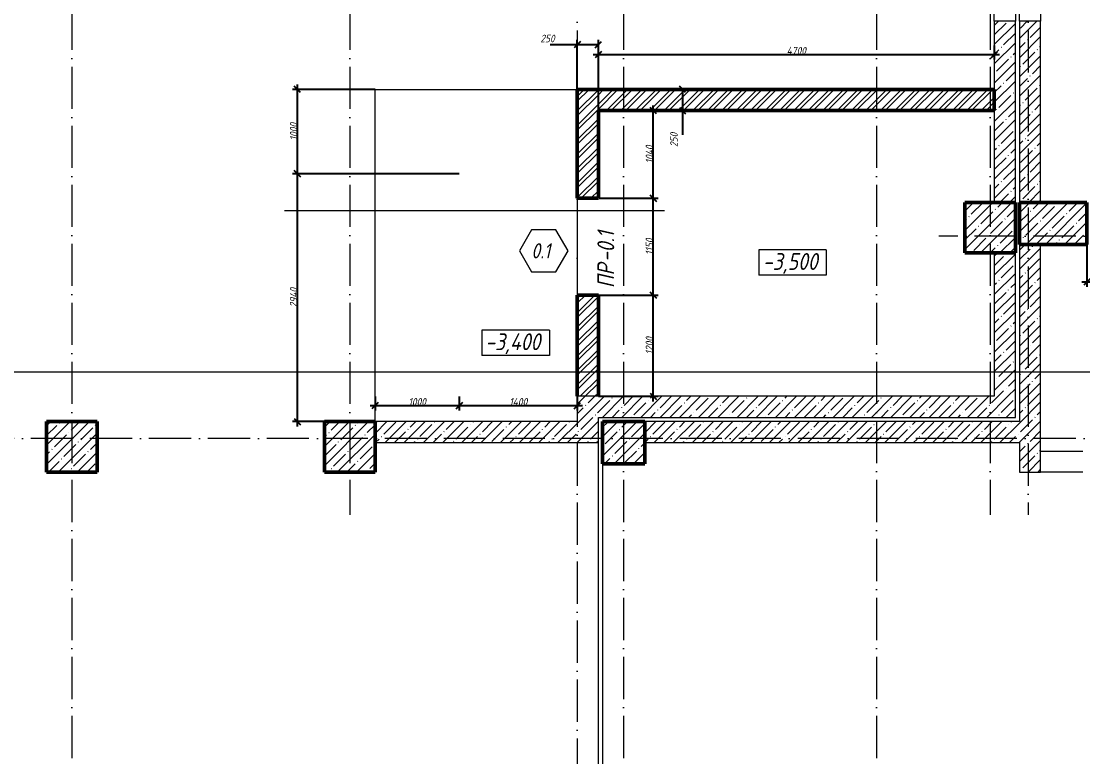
# Model space of a CAD drawing. Header units: millimetres. Extents: x -606178 to 312196, y -19338 to 632709.
# Drawn here: x -561717 to -549117, y 515599 to 524325 of the extents above; entities that cross this region are included whole.
import ezdxf

# ---------------------------------------------------------------- set-up
doc = ezdxf.new("R2010")
doc.units = ezdxf.units.MM
doc.linetypes.add('50_200_ШТРИХ_1Т_ш5_п1_п1_', pattern=[700, 500, -100, 0, -100])
for name, color, linetype, lineweight in [('A-____-____-DIMS', 7, 'Continuous', 9), ('A-DETL-GENF-OTLN-2', 7, 'Continuous', 5), ('A-DOOR-____-IDEN', 7, 'Continuous', 9), ('A-FLOR-____-OTLN', 7, 'Continuous', 9), ('A-GENM-____-IDEN', 7, 'Continuous', 9), ('A-GENM-____-OTLN', 7, 'Continuous', 9), ('A-WALL-____-MCUT-1', 7, 'Continuous', 9), ('A-WALL-____-MCUT-2', 7, 'Continuous', 50), ('A-WALL-____-OTLN', 7, 'Continuous', 9), ('A-WALL-____-PATT-1', 7, 'Continuous', 9), ('G-____-____-DIMS', 7, 'Continuous', 9), ('S-COLS-____-MCUT', 7, 'Continuous', 50), ('S-COLS-____-OTLN', 7, 'Continuous', 9), ('S-GRID-____-OTLN-1', 7, '50_200_ШТРИХ_1Т_ш5_п1_п1_', 9)]:
    doc.layers.add(name, color=color, linetype=linetype, lineweight=lineweight)
for name, color, linetype, lineweight, true_color in [('A-DETL-GENF-OTLN-3', 9, 'Continuous', 9, 0x808080), ('A-WALL-____-PATT-2', 7, 'Continuous', 9, 0x787878), ('G-____-____-SYMB-1', 9, 'Continuous', 9, 0x808080)]:
    doc.layers.add(name, color=color, linetype=linetype, lineweight=lineweight, true_color=true_color)
doc.styles.add('ISOCPEUR_I_2', font='isocpeui.ttf', dxfattribs={"width": 0.85, "height": 2.3})
doc.styles.add('ISOCPEUR_I_4', font='isocpeui.ttf', dxfattribs={"width": 0.85, "height": 2})
doc.styles.add('ISOCPEUR_I_7', font='isocpeui.ttf', dxfattribs={"width": 0.9, "height": 90})
doc.dimstyles.new('ISO-1_8_0_9К_СРЕДНИЙ_Кладочные', dxfattribs={"dimscale": 304.8, "dimtxt": 89.638306, "dimasz": 0.246063, "dimexe": 0.19685, "dimexo": 0, "dimgap": 0, "dimtad": 1, "dimdec": 3, "dimrnd": 0.001, "dimdsep": 46, "dimtxsty": 'ISOCPEUR_I_7', "dimblk1": 'OBLIQUE', "dimblk2": 'OBLIQUE', "dimsah": 1, "dimcen": 0.09, "dimdle": 0.19685, "dimazin": 0, "dimtfac": 1, "dimtdec": 4, "dimtix": 1, "dimtmove": 2, "dimatfit": 3, "dimfxl": 1, "dimtvp": 1, "dimtolj": 1, "dimtzin": 0, "dimarcsym": 2})
doc.dimstyles.new('ISO-1_8_0_9К_СРЕДНИЙ_Кладочные_1', dxfattribs={"dimscale": 304.8, "dimtxt": 89.638306, "dimasz": 0.246063, "dimexe": 0.19685, "dimexo": 0, "dimgap": 0, "dimtad": 1, "dimdec": 3, "dimrnd": 0.001, "dimdsep": 46, "dimtxsty": 'ISOCPEUR_I_7', "dimblk1": 'OBLIQUE', "dimblk2": 'OBLIQUE', "dimsah": 1, "dimcen": 0.09, "dimdle": 0.19685, "dimazin": 0, "dimtfac": 1, "dimtdec": 4, "dimtix": 1, "dimtmove": 0, "dimatfit": 3, "dimfxl": 1, "dimtvp": 1, "dimtolj": 1, "dimtzin": 0, "dimarcsym": 2})
pattern_1 = [(45, (-600067.05, 451794.26), (-114.04925, 114.04925), []), (45, (-599953, 451794.26), (-114.04925, 114.04925), [201.612, -40.322, 3.353, -36.97])]
pattern_2 = [(45, (-600067.05, 451794.26), (-85.53659, 85.53659), []), (45, (-600010.02, 451794.26), (-85.53659, 85.53659), [])]

# ---------------------------------------------------------------- blocks, each defined once
blk = doc.blocks.new('BSC_Колонна _Прямоугольная - 500х800-V83-АР1_Кладочный план подвала в осях 1-64_Ю-ЯЯ')
at = {"layer": 'S-COLS-____-OTLN'}
h = blk.add_hatch(dxfattribs=at)
h.set_pattern_fill('FP_98', color=256, style=0, pattern_type=2)
h.set_pattern_definition([(315, (-70131.04, 50600), (114.04925, 114.04925), []), (315, (-70131.04, 50485.95), (114.04925, 114.04925), [201.613, -40.323, 3.353, -36.97])])
h.paths.add_polyline_path([(-250, 400), (-250, -400), (250, -400), (250, 400), (9, 400)], flags=0)
at = {"layer": 'S-COLS-____-MCUT'}
for p, q in [((250, 400), (-250, 400)), ((-250, 400), (-250, -400)), ((250, -400), (250, 400)), ((-250, -400), (250, -400))]:
    blk.add_line(p, q, dxfattribs=at)
blk = doc.blocks.new('BSC_Колонна _Прямоугольная - 600х600-V84-АР1_Кладочный план подвала в осях 1-64_Ю-ЯЯ')
at = {"layer": 'S-COLS-____-OTLN'}
h = blk.add_hatch(dxfattribs=at)
h.set_pattern_fill('FP_99', color=256, style=0, pattern_type=2)
h.set_pattern_definition([(45, (-38950, -67481.04), (-114.04925, 114.04925), []), (45, (-38835.95, -67481.04), (-114.04925, 114.04925), [201.613, -40.323, 3.353, -36.97])])
h.paths.add_polyline_path([(-300, -300), (300, -300), (300, 300), (-300, 300)], flags=0)
at = {"layer": 'S-COLS-____-MCUT'}
for p, q in [((300, 300), (-300, 300)), ((-300, 300), (-300, -300)), ((300, -300), (300, 300)), ((-300, -300), (300, -300))]:
    blk.add_line(p, q, dxfattribs=at)
blk = doc.blocks.new('BSC_Колонна _Прямоугольная - 600х600-V94-АР1_Кладочный план подвала в осях 1-64_Ю-ЯЯ')
at = {"layer": 'S-COLS-____-OTLN'}
h = blk.add_hatch(dxfattribs=at)
h.set_pattern_fill('FP_110', color=256, style=0, pattern_type=2)
h.set_pattern_definition([(45, (-49850, -70081.04), (-114.04925, 114.04925), []), (45, (-49735.95, -70081.04), (-114.04925, 114.04925), [201.613, -40.323, 3.353, -36.97])])
h.paths.add_polyline_path([(-300, -300), (300, -300), (300, 300), (-300, 300), (-300, 59)], flags=0)
at = {"layer": 'S-COLS-____-MCUT'}
for p, q in [((300, 300), (-300, 300)), ((-300, 300), (-300, -300)), ((300, -300), (300, 300)), ((-300, -300), (300, -300))]:
    blk.add_line(p, q, dxfattribs=at)
blk = doc.blocks.new('BSC_Колонна _Прямоугольная - 600х600-V95-АР1_Кладочный план подвала в осях 1-64_Ю-ЯЯ')
at = {"layer": 'S-COLS-____-OTLN'}
h = blk.add_hatch(dxfattribs=at)
h.set_pattern_fill('FP_111', color=256, style=0, pattern_type=2)
h.set_pattern_definition([(45, (-42250, -67481.04), (-114.04925, 114.04925), []), (45, (-42135.95, -67481.04), (-114.04925, 114.04925), [201.613, -40.323, 3.353, -36.97])])
h.paths.add_polyline_path([(-300, -300), (300, -300), (300, 300), (-300, 300)], flags=0)
at = {"layer": 'S-COLS-____-MCUT'}
for p, q in [((300, 300), (-300, 300)), ((-300, 300), (-300, -300)), ((300, -300), (300, 300)), ((-300, -300), (300, -300))]:
    blk.add_line(p, q, dxfattribs=at)
blk = doc.blocks.new('BSC_Колонна _Прямоугольная - 500х500-V175-АР1_Кладочный план подвала в осях 1-64_Ю-ЯЯ')
at = {"layer": 'S-COLS-____-OTLN'}
h = blk.add_hatch(dxfattribs=at)
h.set_pattern_fill('FP_194', color=256, style=0, pattern_type=2)
h.set_pattern_definition([(45, (-45500, -67531.04), (-114.04925, 114.04925), []), (45, (-45385.95, -67531.04), (-114.04925, 114.04925), [201.613, -40.323, 3.353, -36.97])])
h.paths.add_polyline_path([(-250, -250), (250, -250), (250, 250), (-250, 250)], flags=0)
at = {"layer": 'S-COLS-____-MCUT'}
for p, q in [((250, 250), (-250, 250)), ((-250, 250), (-250, -250)), ((250, -250), (250, 250)), ((-250, -250), (250, -250))]:
    blk.add_line(p, q, dxfattribs=at)
blk = doc.blocks.new('АР_Перемычка - АР_Перемычка-27691242-АР1_Кладочный план подвала в осях 1-64_Ю-ЯЯ')
at = {"layer": 'A-GENM-____-OTLN'}
blk.add_line((-250, -125), (-243, -125), dxfattribs=at)
blk = doc.blocks.new('DET_L_Имитация разреза_ISO2-5 - Низ-27490007-АР1_Кладочный план подвала в осях 1-64_Ю-ЯЯ')
at = {"layer": 'A-DETL-GENF-OTLN-3'}
blk.add_line((143, 0), (4657, 0), dxfattribs=at)
blk = doc.blocks.new('Высотные отметки - 9_5х3_5_h_-17668430-АР1_Кладочный план подвала в осях 1-64_Ю-ЯЯ')
at = {"layer": 'G-____-____-DIMS'}
for p, q in [((-4, 3), (-4, 0)), ((4, 3), (-4, 3)), ((4, 3), (4, 0)), ((4, 0), (-4, 0))]:
    blk.add_line(p, q, dxfattribs=at)
blk = doc.blocks.new('_Oblique')
at = {"color": 0, "linetype": 'ByBlock', "lineweight": -2}
blk.add_line((-0.5, -0.5), (0.5, 0.5), dxfattribs=at)
blk = doc.blocks.new('*D3814')
at = {"layer": 'A-____-____-DIMS', "color": 0, "lineweight": -2, "transparency": 16777216}
for p, q in [((-558438, 519515), (-558438, 522575)), ((-556517, 522515), (-558498, 522515)), ((-557517, 519575), (-558498, 519575))]:
    blk.add_line(p, q, dxfattribs=at)
at = {"layer": 'Defpoints', "color": 0, "transparency": 16777216}
for p in [(-558438, 522515), (-556517, 522515), (-557517, 519575)]:
    blk.add_point(p, dxfattribs=at)
at = {"layer": 'A-____-____-DIMS', "color": 0, "lineweight": -2, "transparency": 16777216, "xscale": 75, "yscale": 75, "zscale": 75}
for p, rotation in [((-558438, 522515), 90), ((-558438, 519575), 270)]:
    blk.add_blockref('_Oblique', p, dxfattribs=dict(at, rotation=rotation))
at = {"layer": 'A-____-____-DIMS', "color": 0, "transparency": 16777216, "insert": (-558483, 521045), "char_height": 90, "width": 562.65, "attachment_point": 5, "rotation": 90, "style": 'ISOCPEUR_I_7'}
blk.add_mtext('\\A1;2940', dxfattribs=at)
blk = doc.blocks.new('*D3815')
at = {"layer": 'A-____-____-DIMS', "color": 0, "lineweight": -2, "transparency": 16777216}
for p, q in [((-558438, 522455), (-558438, 523575)), ((-557517, 523515), (-558498, 523515)), ((-556517, 522515), (-558498, 522515))]:
    blk.add_line(p, q, dxfattribs=at)
at = {"layer": 'Defpoints', "color": 0, "transparency": 16777216}
for p in [(-558438, 523515), (-557517, 523515), (-556517, 522515)]:
    blk.add_point(p, dxfattribs=at)
at = {"layer": 'A-____-____-DIMS', "color": 0, "lineweight": -2, "transparency": 16777216, "xscale": 75, "yscale": 75, "zscale": 75}
for p, rotation in [((-558438, 523515), 90), ((-558438, 522515), 270)]:
    blk.add_blockref('_Oblique', p, dxfattribs=dict(at, rotation=rotation))
at = {"layer": 'A-____-____-DIMS', "color": 0, "transparency": 16777216, "insert": (-558483, 523015), "char_height": 90, "width": 504.73, "attachment_point": 5, "rotation": 90, "style": 'ISOCPEUR_I_7'}
blk.add_mtext('\\A1;1000', dxfattribs=at)
blk = doc.blocks.new('*D3816')
at = {"layer": 'A-____-____-DIMS', "color": 0, "lineweight": -2, "transparency": 16777216}
for p, q in [((-557577, 519765), (-556457, 519765)), ((-557517, 519871), (-557517, 519705)), ((-556517, 519871), (-556517, 519705))]:
    blk.add_line(p, q, dxfattribs=at)
at = {"layer": 'Defpoints', "color": 0, "transparency": 16777216}
for p in [(-557517, 519871), (-556517, 519871), (-556517, 519765)]:
    blk.add_point(p, dxfattribs=at)
at = {"layer": 'A-____-____-DIMS', "color": 0, "lineweight": -2, "transparency": 16777216, "xscale": 75, "yscale": 75, "zscale": 75, "rotation": 180}
blk.add_blockref('_Oblique', (-557517, 519765), dxfattribs=at)
at = {"layer": 'A-____-____-DIMS', "color": 0, "lineweight": -2, "transparency": 16777216, "xscale": 75, "yscale": 75, "zscale": 75}
blk.add_blockref('_Oblique', (-556517, 519765), dxfattribs=at)
at = {"layer": 'A-____-____-DIMS', "color": 0, "transparency": 16777216, "insert": (-557017, 519810), "char_height": 90, "width": 504.73, "attachment_point": 5, "style": 'ISOCPEUR_I_7'}
blk.add_mtext('\\A1;1000', dxfattribs=at)
blk = doc.blocks.new('*D3817')
at = {"layer": 'A-____-____-DIMS', "color": 0, "lineweight": -2, "transparency": 16777216}
for p, q in [((-556577, 519765), (-555057, 519765)), ((-556517, 519871), (-556517, 519705)), ((-555117, 519871), (-555117, 519705))]:
    blk.add_line(p, q, dxfattribs=at)
at = {"layer": 'Defpoints', "color": 0, "transparency": 16777216}
for p in [(-556517, 519871), (-555117, 519871), (-555117, 519765)]:
    blk.add_point(p, dxfattribs=at)
at = {"layer": 'A-____-____-DIMS', "color": 0, "lineweight": -2, "transparency": 16777216, "xscale": 75, "yscale": 75, "zscale": 75, "rotation": 180}
blk.add_blockref('_Oblique', (-556517, 519765), dxfattribs=at)
at = {"layer": 'A-____-____-DIMS', "color": 0, "lineweight": -2, "transparency": 16777216, "xscale": 75, "yscale": 75, "zscale": 75}
blk.add_blockref('_Oblique', (-555117, 519765), dxfattribs=at)
at = {"layer": 'A-____-____-DIMS', "color": 0, "transparency": 16777216, "insert": (-555817, 519810), "char_height": 90, "width": 521.28, "attachment_point": 5, "style": 'ISOCPEUR_I_7'}
blk.add_mtext('\\A1;1400', dxfattribs=at)
blk = doc.blocks.new('Марка проема - марка проема-27336095-АР1_Кладочный план подвала в осях 1-64_Ю-ЯЯ')
at = {"layer": 'A-DOOR-____-IDEN'}
for p, q in [((-1.44, 0.16), (-2.88, -2.33)), ((1.44, 0.16), (-1.44, 0.16)), ((2.88, -2.33), (1.44, 0.16)), ((-2.88, -2.33), (-1.44, -4.82)), ((1.44, -4.82), (2.88, -2.33)), ((-1.44, -4.82), (1.44, -4.82))]:
    blk.add_line(p, q, dxfattribs=at)
blk = doc.blocks.new('*D3877')
at = {"layer": 'A-____-____-DIMS', "color": 0, "lineweight": -2, "transparency": 16777216}
for p, q in [((-555117, 524045), (-555437, 524045)), ((-554867, 524045), (-555177, 524045)), ((-555117, 523515), (-555117, 524105)), ((-554867, 523265), (-554867, 524105))]:
    blk.add_line(p, q, dxfattribs=at)
at = {"layer": 'Defpoints', "color": 0, "transparency": 16777216}
for p in [(-554867, 524045), (-555117, 523515), (-554867, 523265)]:
    blk.add_point(p, dxfattribs=at)
at = {"layer": 'A-____-____-DIMS', "color": 0, "lineweight": -2, "transparency": 16777216, "xscale": 75, "yscale": 75, "zscale": 75, "rotation": 180}
blk.add_blockref('_Oblique', (-555117, 524045), dxfattribs=at)
at = {"layer": 'A-____-____-DIMS', "color": 0, "lineweight": -2, "transparency": 16777216, "xscale": 75, "yscale": 75, "zscale": 75}
blk.add_blockref('_Oblique', (-554867, 524045), dxfattribs=at)
at = {"layer": 'A-____-____-DIMS', "color": 0, "transparency": 16777216, "insert": (-555555, 524165), "char_height": 90, "width": 409.58, "attachment_point": 1, "line_spacing_factor": 1.149209, "style": 'ISOCPEUR_I_7'}
blk.add_mtext('\\A1;250', dxfattribs=at)
blk = doc.blocks.new('*D3878')
at = {"layer": 'A-____-____-DIMS', "color": 0, "lineweight": -2, "transparency": 16777216}
for p, q in [((-550167, 524036), (-550167, 523870)), ((-554927, 523930), (-550107, 523930)), ((-554867, 523265), (-554867, 523990))]:
    blk.add_line(p, q, dxfattribs=at)
at = {"layer": 'Defpoints', "color": 0, "transparency": 16777216}
for p in [(-550167, 524036), (-550167, 523930), (-554867, 523265)]:
    blk.add_point(p, dxfattribs=at)
at = {"layer": 'A-____-____-DIMS', "color": 0, "lineweight": -2, "transparency": 16777216, "xscale": 75, "yscale": 75, "zscale": 75, "rotation": 180}
blk.add_blockref('_Oblique', (-554867, 523930), dxfattribs=at)
at = {"layer": 'A-____-____-DIMS', "color": 0, "lineweight": -2, "transparency": 16777216, "xscale": 75, "yscale": 75, "zscale": 75}
blk.add_blockref('_Oblique', (-550167, 523930), dxfattribs=at)
at = {"layer": 'A-____-____-DIMS', "color": 0, "transparency": 16777216, "insert": (-552517, 523976), "char_height": 90, "width": 562.65, "attachment_point": 5, "style": 'ISOCPEUR_I_7'}
blk.add_mtext('\\A1;4700', dxfattribs=at)
blk = doc.blocks.new('*D3879')
at = {"layer": 'A-____-____-DIMS', "color": 0, "lineweight": -2, "transparency": 16777216}
for p, q in [((-554861, 521075), (-554155, 521075)), ((-554215, 519815), (-554215, 521135)), ((-554867, 519875), (-554155, 519875))]:
    blk.add_line(p, q, dxfattribs=at)
at = {"layer": 'Defpoints', "color": 0, "transparency": 16777216}
for p in [(-554861, 521075), (-554215, 521075), (-554867, 519875)]:
    blk.add_point(p, dxfattribs=at)
at = {"layer": 'A-____-____-DIMS', "color": 0, "lineweight": -2, "transparency": 16777216, "xscale": 75, "yscale": 75, "zscale": 75}
for p, rotation in [((-554215, 521075), 90), ((-554215, 519875), 270)]:
    blk.add_blockref('_Oblique', p, dxfattribs=dict(at, rotation=rotation))
at = {"layer": 'A-____-____-DIMS', "color": 0, "transparency": 16777216, "insert": (-554260, 520475), "char_height": 90, "width": 504.73, "attachment_point": 5, "rotation": 90, "style": 'ISOCPEUR_I_7'}
blk.add_mtext('\\A1;1200', dxfattribs=at)
blk = doc.blocks.new('*D3880')
at = {"layer": 'A-____-____-DIMS', "color": 0, "lineweight": -2, "transparency": 16777216}
for p, q in [((-554215, 521015), (-554215, 522285)), ((-554859, 522225), (-554155, 522225)), ((-554861, 521075), (-554155, 521075))]:
    blk.add_line(p, q, dxfattribs=at)
at = {"layer": 'Defpoints', "color": 0, "transparency": 16777216}
for p in [(-554859, 522225), (-554215, 522225), (-554861, 521075)]:
    blk.add_point(p, dxfattribs=at)
at = {"layer": 'A-____-____-DIMS', "color": 0, "lineweight": -2, "transparency": 16777216, "xscale": 75, "yscale": 75, "zscale": 75}
for p, rotation in [((-554215, 522225), 90), ((-554215, 521075), 270)]:
    blk.add_blockref('_Oblique', p, dxfattribs=dict(at, rotation=rotation))
at = {"layer": 'A-____-____-DIMS', "color": 0, "transparency": 16777216, "insert": (-554260, 521650), "char_height": 90, "width": 463.36, "attachment_point": 5, "rotation": 90, "style": 'ISOCPEUR_I_7'}
blk.add_mtext('\\A1;1150', dxfattribs=at)
blk = doc.blocks.new('*D3881')
at = {"layer": 'A-____-____-DIMS', "color": 0, "lineweight": -2, "transparency": 16777216}
for p, q in [((-554215, 522165), (-554215, 523325)), ((-554321, 523265), (-554155, 523265)), ((-554859, 522225), (-554155, 522225))]:
    blk.add_line(p, q, dxfattribs=at)
at = {"layer": 'Defpoints', "color": 0, "transparency": 16777216}
for p in [(-554321, 523265), (-554215, 523265), (-554859, 522225)]:
    blk.add_point(p, dxfattribs=at)
at = {"layer": 'A-____-____-DIMS', "color": 0, "lineweight": -2, "transparency": 16777216, "xscale": 75, "yscale": 75, "zscale": 75}
for p, rotation in [((-554215, 523265), 90), ((-554215, 522225), 270)]:
    blk.add_blockref('_Oblique', p, dxfattribs=dict(at, rotation=rotation))
at = {"layer": 'A-____-____-DIMS', "color": 0, "transparency": 16777216, "insert": (-554260, 522745), "char_height": 90, "width": 521.28, "attachment_point": 5, "rotation": 90, "style": 'ISOCPEUR_I_7'}
blk.add_mtext('\\A1;1040', dxfattribs=at)
blk = doc.blocks.new('*D3882')
at = {"layer": 'A-____-____-DIMS', "color": 0, "lineweight": -2, "transparency": 16777216}
for p, q in [((-554321, 523515), (-553808, 523515)), ((-553868, 523515), (-553868, 523205)), ((-554321, 523265), (-553808, 523265)), ((-553868, 523265), (-553868, 522977))]:
    blk.add_line(p, q, dxfattribs=at)
at = {"layer": 'Defpoints', "color": 0, "transparency": 16777216}
for p in [(-554321, 523515), (-553868, 523515), (-554321, 523265)]:
    blk.add_point(p, dxfattribs=at)
at = {"layer": 'A-____-____-DIMS', "color": 0, "lineweight": -2, "transparency": 16777216, "xscale": 75, "yscale": 75, "zscale": 75}
for p, rotation in [((-553868, 523515), 90), ((-553868, 523265), 270)]:
    blk.add_blockref('_Oblique', p, dxfattribs=dict(at, rotation=rotation))
at = {"layer": 'A-____-____-DIMS', "color": 0, "transparency": 16777216, "insert": (-554014, 522832), "char_height": 90, "width": 409.58, "attachment_point": 1, "rotation": 90, "line_spacing_factor": 1.149209, "style": 'ISOCPEUR_I_7'}
blk.add_mtext('\\A1;250', dxfattribs=at)
blk = doc.blocks.new('*D3892')
at = {"layer": 'A-____-____-DIMS', "color": 0, "lineweight": -2, "transparency": 16777216}
for p, q in [((-549067, 521675), (-549067, 521173)), ((-544567, 521675), (-544567, 521173)), ((-549127, 521233), (-544507, 521233))]:
    blk.add_line(p, q, dxfattribs=at)
at = {"layer": 'Defpoints', "color": 0, "transparency": 16777216}
for p in [(-549067, 521675), (-544567, 521675), (-544567, 521233)]:
    blk.add_point(p, dxfattribs=at)
at = {"layer": 'A-____-____-DIMS', "color": 0, "lineweight": -2, "transparency": 16777216, "xscale": 75, "yscale": 75, "zscale": 75, "rotation": 180}
blk.add_blockref('_Oblique', (-549067, 521233), dxfattribs=at)
at = {"layer": 'A-____-____-DIMS', "color": 0, "lineweight": -2, "transparency": 16777216, "xscale": 75, "yscale": 75, "zscale": 75}
blk.add_blockref('_Oblique', (-544567, 521233), dxfattribs=at)
at = {"layer": 'A-____-____-DIMS', "color": 0, "transparency": 16777216, "insert": (-546817, 521278), "char_height": 90, "width": 562.65, "attachment_point": 5, "style": 'ISOCPEUR_I_7'}
blk.add_mtext('\\A1;4500', dxfattribs=at)

msp = doc.modelspace()

# ---------------------------------------------------------------- hatches: boundary and pattern name
at = {"layer": 'A-WALL-____-PATT-1'}
h = msp.add_hatch(dxfattribs=at)
h.set_pattern_fill('FP_1', color=256, style=0, pattern_type=2)
h.set_pattern_definition(pattern_1)
h.paths.add_polyline_path([(-549617.047, 522175.3011), (-549617.047, 524324.6855), (-549867.047, 524324.6855), (-549867.047, 522175.3011)], flags=0)
h.paths.add_polyline_path([(-549867.047, 525624.6855), (-549617.047, 525624.6855), (-549617.047, 527125.3011), (-549867.047, 527125.3011)], flags=0)
h = msp.add_hatch(dxfattribs=at)
h.set_pattern_fill('FP_1', color=256, style=0, pattern_type=2)
h.set_pattern_definition(pattern_1)
h.paths.add_polyline_path([(-549917.047, 522175.3011), (-549917.047, 524324.6855), (-550167.047, 524324.6855), (-550167.047, 522175.3011), (-549917.0874, 522175.3011)], flags=0)
h.paths.add_polyline_path([(-549917.047, 525624.6855), (-549917.047, 527025.3011), (-550167.047, 527025.3011), (-550167.047, 525624.6855)], flags=0)
h = msp.add_hatch(dxfattribs=at)
h.set_pattern_fill('FP_1', color=256, style=0, pattern_type=2)
h.set_pattern_definition(pattern_1)
h.paths.add_polyline_path([(-549617.047, 518975.3011), (-549617.047, 521675.3011), (-549867.047, 521675.3011), (-549867.047, 518975.3011)], flags=0)
h = msp.add_hatch(dxfattribs=at)
h.set_pattern_fill('FP_1', color=256, style=0, pattern_type=2)
h.set_pattern_definition(pattern_1)
h.paths.add_polyline_path([(-550167.047, 519875.3011), (-549917.047, 519875.3011), (-549917.047, 521574.9536), (-550167.047, 521574.9536)], flags=0)
h = msp.add_hatch(dxfattribs=at)
h.set_pattern_fill('FP_1', color=256, style=0, pattern_type=2)
h.set_pattern_definition(pattern_1)
h.paths.add_polyline_path([(-554867.047, 519575.3011), (-554867.047, 519875.3011), (-555117.047, 519875.3011), (-555117.047, 519575.3011)], flags=0)
h = msp.add_hatch(dxfattribs=at)
h.set_pattern_fill('FP_1', color=256, style=0, pattern_type=2)
h.set_pattern_definition(pattern_1)
h.paths.add_polyline_path([(-549917.047, 519625.3011), (-549917.047, 519875.3011), (-554867.047, 519875.3011), (-554867.047, 519625.3011), (-550592.0622, 519625.3011)], flags=0)
h = msp.add_hatch(dxfattribs=at)
h.set_pattern_fill('FP_1', color=256, style=0, pattern_type=2)
h.set_pattern_definition(pattern_1)
h.paths.add_polyline_path([(-554867.047, 519325.3011), (-554867.047, 519575.3011), (-557517.047, 519575.3011), (-557517.047, 519325.3011)], flags=0)
h = msp.add_hatch(dxfattribs=at)
h.set_pattern_fill('FP_1', color=256, style=0, pattern_type=2)
h.set_pattern_definition(pattern_1)
h.paths.add_polyline_path([(-554317.047, 519325.3011), (-549867.047, 519325.3011), (-549867.047, 519575.3011), (-554317.047, 519575.3011)], flags=0)
at = {"layer": 'A-WALL-____-PATT-2'}
h = msp.add_hatch(dxfattribs=at)
h.set_pattern_fill('FP_53', color=256, style=0, pattern_type=2)
h.set_pattern_definition(pattern_2)
h.paths.add_polyline_path([(-554867.047, 519875.3011), (-554867.047, 521075.3011), (-555117.047, 521075.3011), (-555117.047, 519875.3011)], flags=0)
h.paths.add_polyline_path([(-554867.047, 522225.3011), (-554867.047, 523515.3011), (-555117.047, 523515.3011), (-555117.047, 522225.3011)], flags=0)
h = msp.add_hatch(dxfattribs=at)
h.set_pattern_fill('FP_53', color=256, style=0, pattern_type=2)
h.set_pattern_definition(pattern_2)
h.paths.add_polyline_path([(-554867.047, 523265.3011), (-550167.047, 523265.3011), (-550167.047, 523515.3011), (-554867.047, 523515.3011)], flags=0)

# ---------------------------------------------------------------- linework, layer by layer
at = {"layer": 'A-FLOR-____-OTLN'}
for p, q in [((-557517.047, 519575.3011), (-557517.047, 523515.3011)), ((-557517.047, 523515.3011), (-555117.047, 523515.3011)), ((-555117.047, 522225.3011), (-555117.047, 521075.3011)), ((-554867.047, 514975.3011), (-554867.047, 519325.3011)), ((-554817.047, 519075.3011), (-554817.047, 514975.3011))]:
    msp.add_line(p, q, dxfattribs=at)
at = {"layer": 'A-WALL-____-MCUT-1'}
for p, q in [((-550167.047, 524324.6855), (-550167.047, 522175.3011)), ((-549917.047, 524324.6855), (-550167.047, 524324.6855)), ((-549917.047, 522175.3011), (-549917.047, 524324.6855)), ((-549617.047, 524324.6855), (-549867.047, 524324.6855)), ((-549867.047, 524324.6855), (-549867.047, 522175.3011)), ((-549617.047, 522175.3011), (-549617.047, 524324.6855)), ((-549867.047, 521675.3011), (-549867.047, 519575.3011)), ((-549617.047, 518975.3011), (-549617.047, 521675.3011)), ((-550167.047, 521574.9536), (-550167.047, 519875.3011)), ((-549917.047, 521574.9536), (-550167.047, 521574.9536)), ((-549917.047, 519625.3011), (-549917.047, 521574.9536)), ((-550167.047, 519875.3011), (-555117.047, 519875.3011)), ((-555117.047, 519875.3011), (-555117.047, 519575.3011)), ((-554867.047, 519325.3011), (-554867.047, 519625.3011)), ((-554867.047, 519625.3011), (-549917.047, 519625.3011)), ((-555117.047, 519575.3011), (-557517.047, 519575.3011)), ((-549867.047, 519575.3011), (-554317.047, 519575.3011)), ((-557517.047, 519325.3011), (-554867.047, 519325.3011)), ((-554317.047, 519325.3011), (-549867.047, 519325.3011)), ((-549867.047, 519325.3011), (-549867.047, 518975.3011)), ((-549867.047, 518975.3011), (-549617.047, 518975.3011))]:
    msp.add_line(p, q, dxfattribs=at)
at = {"layer": 'A-WALL-____-MCUT-2'}
for p, q in [((-555117.047, 523515.3011), (-555117.047, 522225.3011)), ((-550167.047, 523515.3011), (-555117.047, 523515.3011)), ((-550167.047, 523265.3011), (-550167.047, 523515.3011)), ((-554867.047, 522225.3011), (-554867.047, 523265.3011)), ((-554867.047, 523265.3011), (-550167.047, 523265.3011)), ((-555117.047, 522225.3011), (-554867.047, 522225.3011)), ((-554867.047, 521075.3011), (-555117.047, 521075.3011)), ((-555117.047, 521075.3011), (-555117.047, 519875.3011)), ((-554867.047, 519875.3011), (-554867.047, 521075.3011))]:
    msp.add_line(p, q, dxfattribs=at)
at = {"layer": 'A-WALL-____-OTLN'}
for p, q in [((-550167.047, 524324.6855), (-550167.047, 525624.6855)), ((-549917.047, 525624.6855), (-549917.047, 524324.6855)), ((-549867.047, 524324.6855), (-549867.047, 525624.6855)), ((-549617.047, 525624.6855), (-549617.047, 524324.6855)), ((-549617.047, 519225.3011), (-549117.047, 519225.3011)), ((-549117.047, 518975.3011), (-549617.047, 518975.3011))]:
    msp.add_line(p, q, dxfattribs=at)
at = {"layer": 'G-____-____-SYMB-1'}
msp.add_line((-605002.6203, 520165.3011), (-495695.6357, 520165.3011), dxfattribs=at)
at = {"layer": 'S-GRID-____-OTLN-1'}
for p, q in [((-561117.047, 542687.1106), (-561117.047, 504685.847)), ((-557817.047, 542687.1106), (-557817.047, 518469.7429)), ((-554567.047, 542687.1106), (-554567.047, 504685.847)), ((-551567.047, 542687.1106), (-551567.047, 504685.847)), ((-550217.047, 542687.1106), (-550217.047, 518469.7429)), ((-555117.047, 542417.6759), (-555117.047, 504824.0381)), ((-549767.047, 542417.6759), (-549767.047, 518469.7429)), ((-495992.6403, 521775.3011), (-550825.0292, 521775.3011)), ((-495992.6403, 519375.3011), (-604735.8172, 519375.3011))]:
    msp.add_line(p, q, dxfattribs=at)

# ---------------------------------------------------------------- block references
at = {"layer": 'A-DETL-GENF-OTLN-2', "rotation": 180}
msp.add_blockref('DET_L_Имитация разреза_ISO2-5 - Низ-27490007-АР1_Кладочный план подвала в осях 1-64_Ю-ЯЯ', (-553936.9799, 522075.3011), dxfattribs=at)
at = {"layer": 'A-DOOR-____-IDEN', "xscale": 99.99999999999993, "yscale": 99.99999999999993, "zscale": 99.99999999999993}
msp.add_blockref('Марка проема - марка проема-27336095-АР1_Кладочный план подвала в осях 1-64_Ю-ЯЯ', (-555514.4961, 521832.8441), dxfattribs=at)
at = {"layer": 'A-GENM-____-OTLN', "rotation": 90}
msp.add_blockref('АР_Перемычка - АР_Перемычка-27691242-АР1_Кладочный план подвала в осях 1-64_Ю-ЯЯ', (-554992.047, 521075.3011), dxfattribs=at)
at = {"layer": 'G-____-____-DIMS', "xscale": 99.99999999999993, "yscale": 99.99999999999993, "zscale": 99.99999999999993}
for p in [(-552563.081, 521313.0929), (-555848.365, 520361.2372)]:
    msp.add_blockref('Высотные отметки - 9_5х3_5_h_-17668430-АР1_Кладочный план подвала в осях 1-64_Ю-ЯЯ', p, dxfattribs=at)
at = {"layer": 'S-COLS-____-OTLN'}
for name, p in [('BSC_Колонна _Прямоугольная - 600х600-V94-АР1_Кладочный план подвала в осях 1-64_Ю-ЯЯ', (-550217.047, 521875.3011)), ('BSC_Колонна _Прямоугольная - 600х600-V84-АР1_Кладочный план подвала в осях 1-64_Ю-ЯЯ', (-561117.047, 519275.3011)), ('BSC_Колонна _Прямоугольная - 600х600-V95-АР1_Кладочный план подвала в осях 1-64_Ю-ЯЯ', (-557817.047, 519275.3011)), ('BSC_Колонна _Прямоугольная - 500х500-V175-АР1_Кладочный план подвала в осях 1-64_Ю-ЯЯ', (-554567.047, 519325.3011))]:
    msp.add_blockref(name, p, dxfattribs=at)
at = {"layer": 'S-COLS-____-OTLN', "rotation": 89.9999999999999}
msp.add_blockref('BSC_Колонна _Прямоугольная - 500х800-V83-АР1_Кладочный план подвала в осях 1-64_Ю-ЯЯ', (-549467.047, 521925.3011), dxfattribs=at)

# ---------------------------------------------------------------- texts
at = {"layer": 'A-DOOR-____-IDEN', "insert": (-555662.2852, 521691.6637), "char_height": 180, "width": 310.253062, "attachment_point": 1, "style": 'ISOCPEUR_I_4'}
msp.add_mtext('0.1', dxfattribs=at)
at = {"layer": 'A-GENM-____-IDEN', "char_height": 200, "attachment_point": 1, "rotation": 90, "style": 'ISOCPEUR_I_2'}
for s, insert, width in [('-0.1', (-554878.2981, 521467.9931), 505.063125), ('ПР', (-554878.2981, 521158.4306), 375.18975)]:
    msp.add_mtext(s, dxfattribs=dict(at, insert=insert, width=width))
at = {"layer": 'G-____-____-DIMS', "char_height": 200, "attachment_point": 1, "line_spacing_factor": 1.149209, "style": 'ISOCPEUR_I_2'}
for s, insert, width in [('-3,500', (-552913.6548, 521574.384), 841.377075), ('-3,400', (-556208.8983, 520622.5283), 865.279833)]:
    msp.add_mtext(s, dxfattribs=dict(at, insert=insert, width=width))

# ---------------------------------------------------------------- dimensions: what is measured, and where the dimension line sits
at = {"layer": 'A-____-____-DIMS'}
dim = msp.add_linear_dim(base=(-554867.047, 524045.0902), p1=(-555117.047, 523515.3011), p2=(-554867.047, 523265.3011), dimstyle='ISO-1_8_0_9К_СРЕДНИЙ_Кладочные_1', override={"dimtxt": 400, "dimpost": '<>', "dimfxl": 353.553391}, dxfattribs=at)
dim.commit()
dim.dimension.update_dxf_attribs({"geometry": '*D3877', "text_midpoint": (-555350.6589, 524045.0902), "dimtype": 160})
for base, p1, p2, override, picture, middle in [((-550167.047, 523929.9281), (-554867.047, 523265.3011), (-550167.047, 524035.9942), {"dimtxt": 400, "dimpost": '<>', "dimfxl": 4762.768917}, '*D3878', (-552517.047, 523975.5077)), ((-544567.047, 521233.3183), (-549067.047, 521675.3011), (-544567.047, 521675.3011), {"dimtxt": 400, "dimpost": '<>', "dimfxl": 4500}, '*D3892', (-546817.047, 521278.3183)), ((-556517.047, 519764.514), (-557517.047, 519870.5801), (-556517.047, 519870.5801), {"dimtxt": 400, "dimpost": '<>', "dimfxl": 1000}, '*D3816', (-557017.047, 519809.514)), ((-555117.047, 519764.514), (-556517.047, 519870.5801), (-555117.047, 519870.5801), {"dimtxt": 400, "dimpost": '<>', "dimfxl": 1400}, '*D3817', (-555817.047, 519809.514))]:
    dim = msp.add_linear_dim(base=base, p1=p1, p2=p2, dimstyle='ISO-1_8_0_9К_СРЕДНИЙ_Кладочные', override=override, dxfattribs=at)
    dim.commit()
    dim.dimension.update_dxf_attribs({"geometry": picture, "text_midpoint": middle})
for base, p1, p2, override, picture, middle in [((-558437.8208, 523515.3011), (-556517.047, 522515.3011), (-557517.047, 523515.3011), {"dimtxt": 400, "dimpost": '<>', "dimfxl": 1414.213562}, '*D3815', (-558482.8208, 523015.3011)), ((-554215.225, 523265.3011), (-554859.047, 522225.3011), (-554321.291, 523265.3011), {"dimtxt": 400, "dimpost": '<>', "dimfxl": 1170.803757}, '*D3881', (-554260.225, 522745.3011)), ((-558437.8208, 522515.3011), (-557517.047, 519575.3011), (-556517.047, 522515.3011), {"dimtxt": 400, "dimpost": '<>', "dimfxl": 3105.414626}, '*D3814', (-558482.8208, 521045.3011)), ((-554215.225, 522225.3011), (-554861.047, 521075.3011), (-554859.047, 522225.3011), {"dimtxt": 400, "dimpost": '<>', "dimfxl": 1150.001739}, '*D3880', (-554260.225, 521650.3011)), ((-554215.225, 521075.3011), (-554867.047, 519875.3011), (-554861.047, 521075.3011), {"dimtxt": 400, "dimpost": '<>', "dimfxl": 1200.015}, '*D3879', (-554260.225, 520475.3011))]:
    dim = msp.add_linear_dim(base=base, p1=p1, p2=p2, angle=90, dimstyle='ISO-1_8_0_9К_СРЕДНИЙ_Кладочные', override=override, dxfattribs=at)
    dim.commit()
    dim.dimension.update_dxf_attribs({"geometry": picture, "text_midpoint": middle})
dim = msp.add_linear_dim(base=(-553868.4575, 523515.3011), p1=(-554321.291, 523265.3011), p2=(-554321.291, 523515.3011), angle=90, dimstyle='ISO-1_8_0_9К_СРЕДНИЙ_Кладочные_1', override={"dimtxt": 400, "dimpost": '<>', "dimfxl": 250}, dxfattribs=at)
dim.commit()
dim.dimension.update_dxf_attribs({"geometry": '*D3882', "text_midpoint": (-553954.4893, 522976.8854), "dimtype": 160, "text_rotation": 90})

doc.saveas('drawing.dxf')
